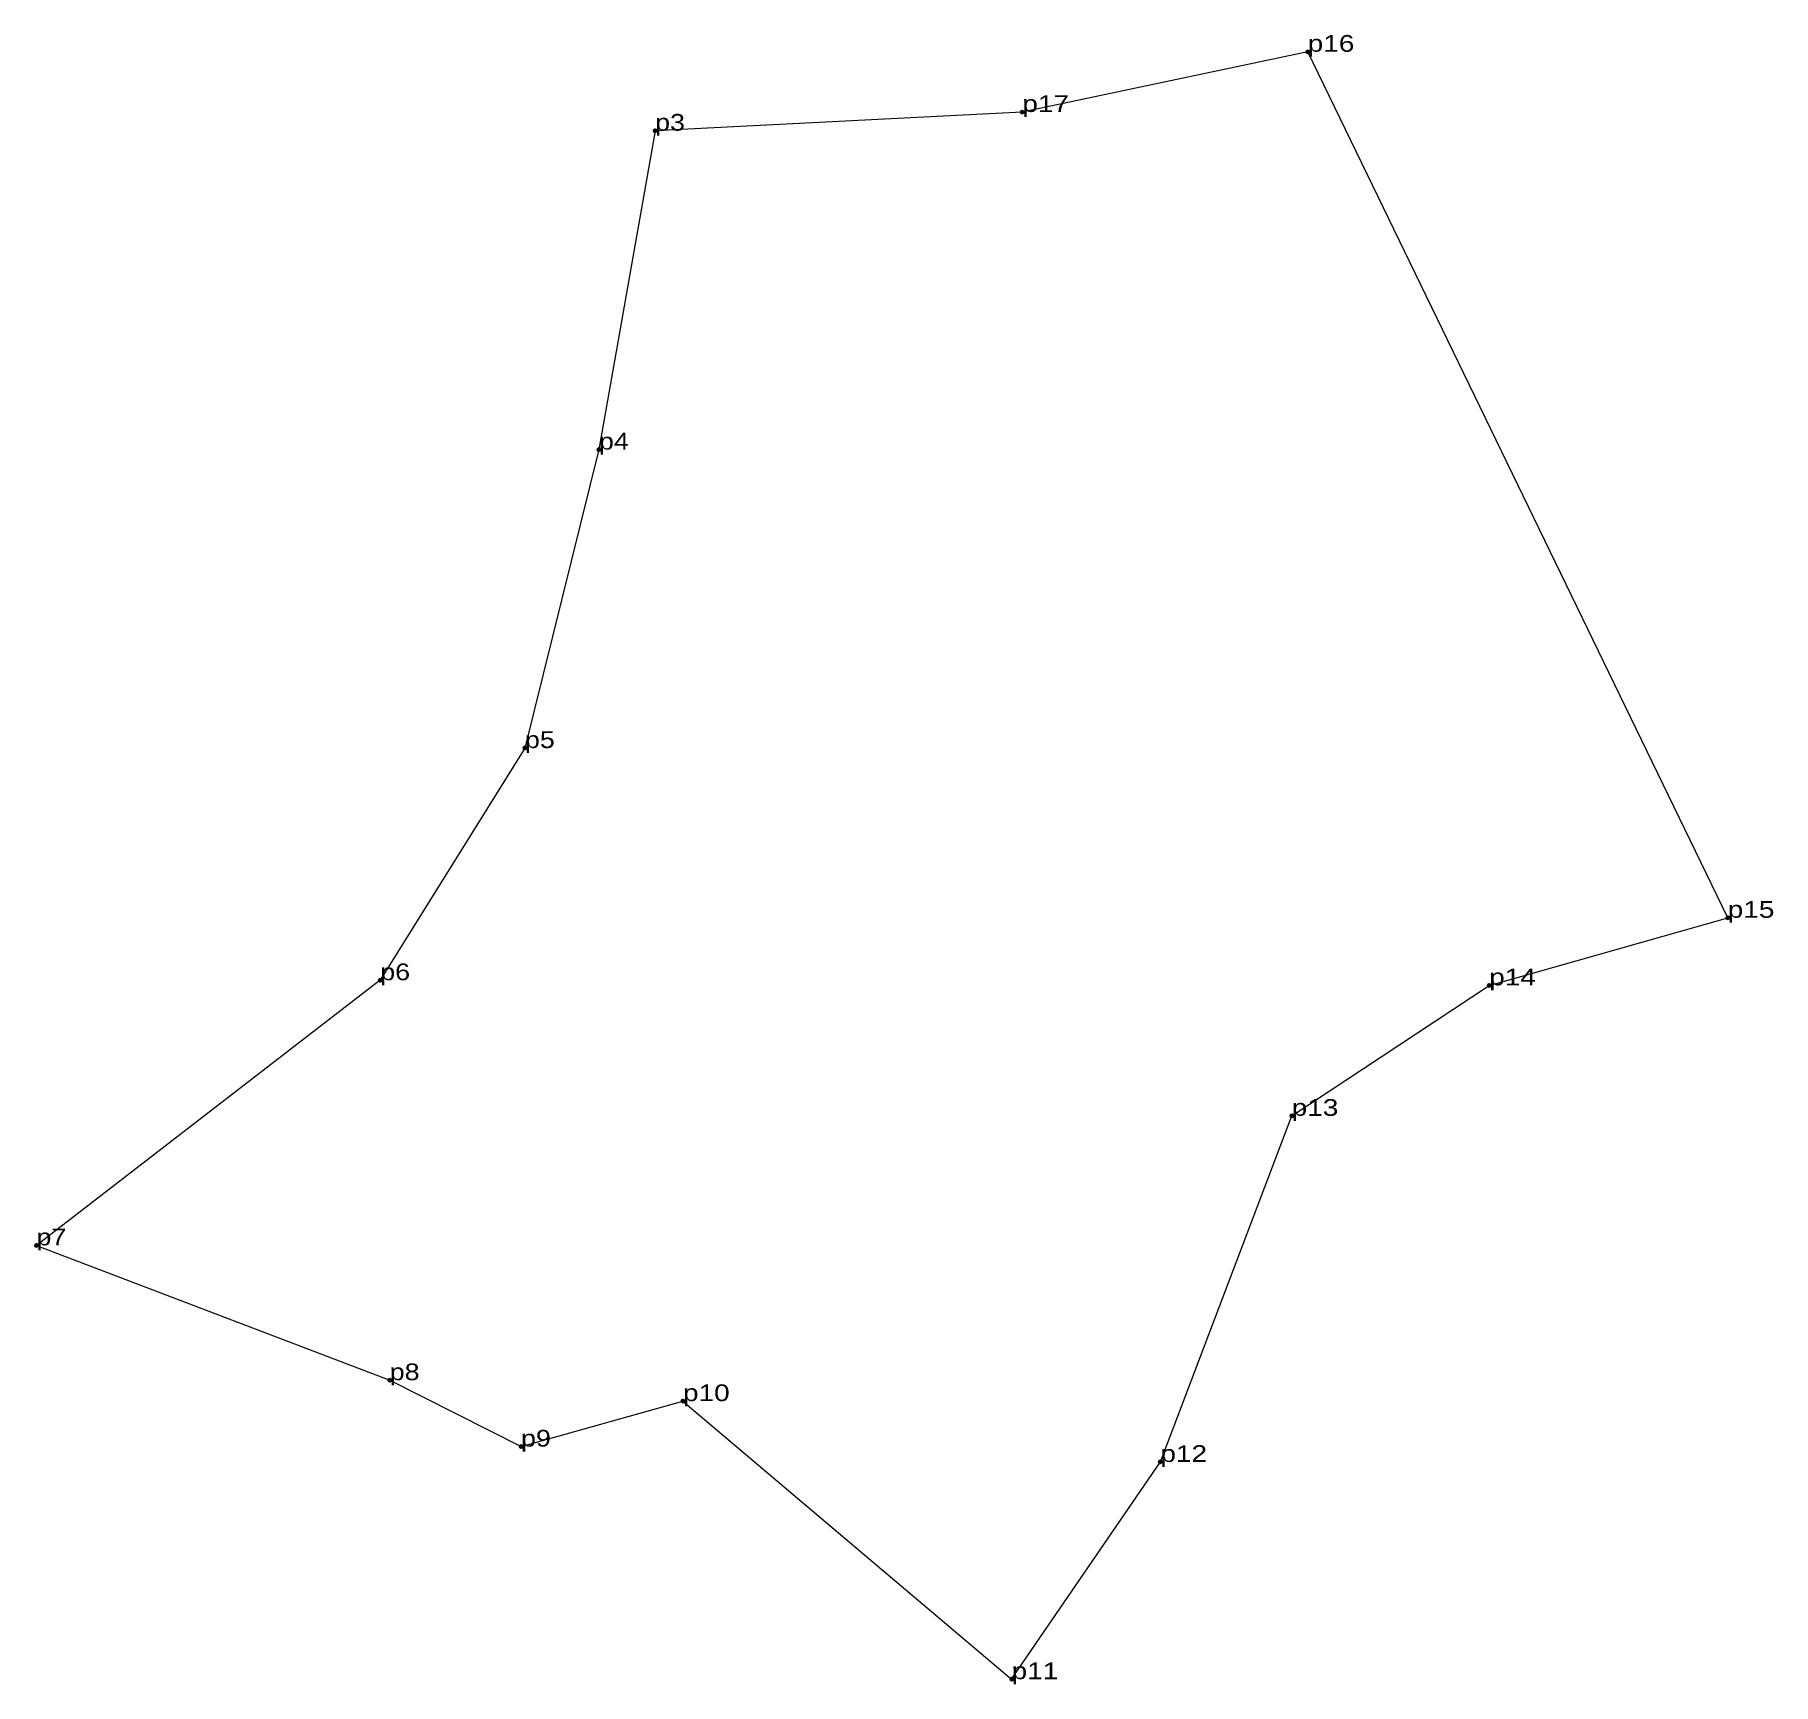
# Model space of a CAD drawing. Header units: metres. Extents: x 544614 to 544801, y 1834863 to 1835041.
import ezdxf

# ---------------------------------------------------------------- set-up
doc = ezdxf.new("R2010")
doc.units = ezdxf.units.M
doc.header["$LTSCALE"] = 0.72
doc.header["$PDMODE"] = 32
doc.header["$PDSIZE"] = 0.36
doc.layers.add('10', color=7, linetype='Continuous', lineweight=13)
doc.layers.add('12', color=7, linetype='Continuous')
doc.layers.add('7', color=7, linetype='Continuous')

msp = doc.modelspace()

# ---------------------------------------------------------------- linework, layer by layer
at = {"layer": '10'}
msp.add_lwpolyline([(544680.38, 1835030.27), (544674.34, 1834995.98), (544666.38, 1834963.88), (544650.82, 1834938.91), (544613.85, 1834910.4), (544651.84, 1834895.9), (544665.96, 1834888.76), (544683.38, 1834893.65), (544718.72, 1834863.75), (544734.72, 1834887.11), (544748.84, 1834924.33), (544770.08, 1834938.36), (544795.73, 1834945.63), (544750.56, 1835038.76), (544719.87, 1835032.28)], close=True, dxfattribs=at)
at = {"layer": '7'}
for p in [(544750.56, 1835038.75), (544719.87, 1835032.28), (544680.38, 1835030.27), (544674.34, 1834995.98), (544666.38, 1834963.89), (544795.73, 1834945.63), (544650.82, 1834938.91), (544770.08, 1834938.36), (544748.84, 1834924.33), (544613.85, 1834910.39), (544651.84, 1834895.9), (544683.38, 1834893.65), (544665.96, 1834888.76), (544734.71, 1834887.11), (544718.73, 1834863.75)]:
    msp.add_point(p, dxfattribs=at)

# ---------------------------------------------------------------- texts
at = {"layer": '12'}
for s, width, p in [('p16', 1.25, (544750.56, 1835038.76)), ('p17', 1.25, (544719.87, 1835032.28)), ('p3', 1.2, (544680.38, 1835030.27)), ('p4', 1.2, (544674.34, 1834995.98)), ('p5', 1.2, (544666.38, 1834963.88)), ('p15', 1.25, (544795.73, 1834945.63)), ('p6', 1.2, (544650.82, 1834938.91)), ('p14', 1.25, (544770.08, 1834938.36)), ('p13', 1.25, (544748.84, 1834924.33)), ('p7', 1.2, (544613.85, 1834910.4)), ('p8', 1.2, (544651.84, 1834895.9)), ('p10', 1.25, (544683.38, 1834893.65)), ('p9', 1.2, (544665.96, 1834888.76)), ('p12', 1.25, (544734.72, 1834887.11)), ('p11', 1.25, (544718.72, 1834863.75))]:
    msp.add_text(s, height=1.8, dxfattribs=dict(at, width=width)).set_placement(p)

doc.saveas('drawing.dxf')
